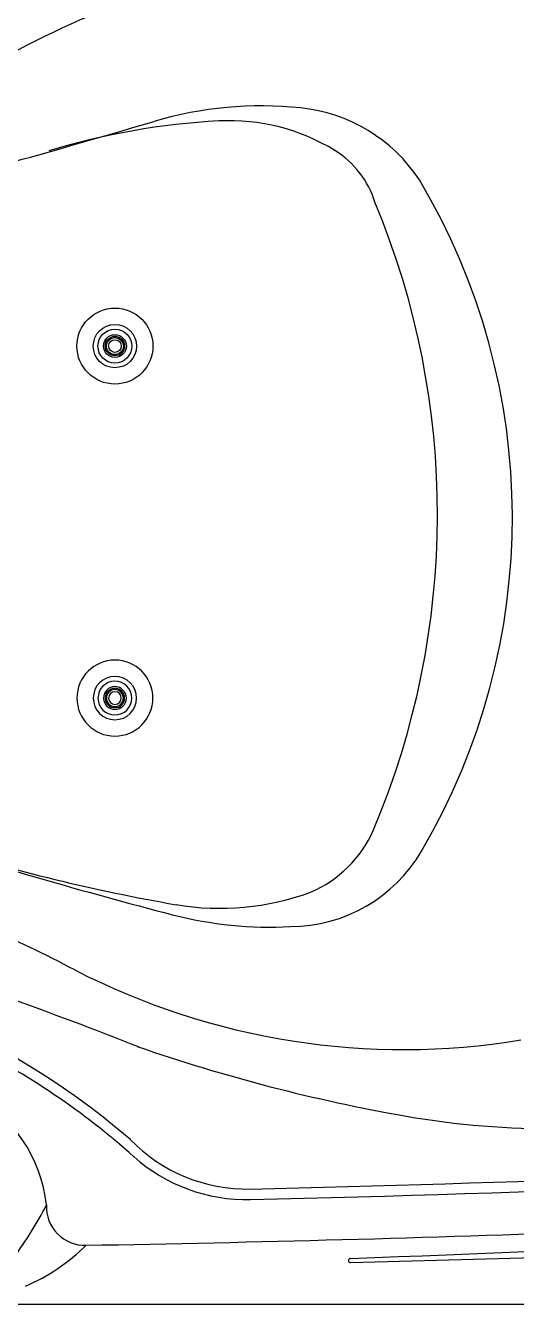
# Model space of a CAD drawing. Header units: inches. Extents: x 2 to 87, y 0 to 129.
# Drawn here: x 54.03 to 65.63, y 21.11 to 51.35 of the extents above; entities that cross this region are included whole.
import ezdxf

# ---------------------------------------------------------------- set-up
doc = ezdxf.new("R2010")
doc.units = ezdxf.units.IN
doc.header["$MEASUREMENT"] = 0
doc.layers.add('1', color=4, linetype='Continuous')

# ---------------------------------------------------------------- blocks, each defined once
blk = doc.blocks.new('DIRECTIONAL')
at = {"layer": '1'}
blk.add_circle((0, 0), 0.898, dxfattribs=at)
at = {"layer": '1', "color": 3}
for radius in [0.512, 0.27, 0.23, 0.2, 0.15]:
    blk.add_circle((0, 0), radius, dxfattribs=at)
at = {"layer": '1', "linetype": 'Continuous'}
blk.add_circle((0, 0), 0.4, dxfattribs=at)
blk = doc.blocks.new('2018 HOT SPOT STRIDE')
at = {"layer": '1', "color": 4, "linetype": 'Continuous'}
blk.add_lwpolyline([(5.9, 0, -0.414214), (0, 5.9), (0, 59.362, -0.414214), (5.9, 65.262), (78.305, 65.262, -0.414214), (84.205, 59.362), (84.205, 5.9, -0.414214), (78.305, 0)], format="xyb", close=True, dxfattribs=at)
at = {"layer": '1', "color": 3, "linetype": 'Continuous'}
for centre, radius, start, end in [((61.961, 9.907), 22.351, 104.9075, 123.7157), ((57.272, 19.364), 8.98, 84.1025, 106.4346), ((57.8, 24.48), 3.837, 33.4063, 84.1025), ((-13.59, 259.596), 241.486, 284.89605, 286.43457), ((47.611, 18.616), 15.588, 329.5596, 30.7778), ((84.95, 123.972), 118.558, 252.29419, 255.45181), ((57.943, 12.532), 3.598, 270.2535, 329.723), ((57.472, 18.092), 9.17, 255.4518, 273.0454), ((12.854, -99.121), 113.103, 68.46801, 71.84795), ((42.368, -9.819), 17.846, 48.2426, 63.5633), ((67.686, 44.566), 40.718, 250.8547, 260.104), ((48.79, 1.974), 3.418, 6.3349, 61.4296), ((64.151, 24.304), 20.15, 260.104, 270.4939), ((56.917, 6.478), 4, 228.2426, 271.3577), ((42.103, 631.529), 629.227, 271.35771, 273.2042), ((44.309, 6.403), 8.859, 323.3327, 332.7849), ((53.092, 2.305), 0.907, 177.0491, 272.1464), ((42.103, 631.529), 630.227, 271.00224, 273.2042), ((49.885, 4.663), 4.6, 293.1526, 314.7961)]:
    blk.add_arc(centre, radius, start, end, dxfattribs=at)
at = {"layer": '1', "color": 2}
for centre, radius, start, end in [((57.131, 11.271), 16.738, 92.9671, 106.9768), ((56.511, 23.226), 4.767, 58.4474, 92.9671), ((57.864, 25.429), 2.181, 17.0345, 58.4474), ((42.259, 18.686), 19.17, 337.0902, 22.6513), ((57.314, 12.358), 2.839, 293.0811, 336.4319), ((62.845, 53.177), 44.378, 252.5889, 260.1505), ((40.115, -16.006), 27.097, 61.9568, 71.9548), ((56.288, 15.582), 6.215, 260.4166, 290.1336), ((42.368, -9.819), 18.096, 49.2953, 131.3835), ((60.628, 23.015), 16.988, 242.7691, 279.3809), ((56.929, 6.564), 3.836, 223.9935, 271.1463), ((42.296, 625.149), 622.594, 271.353816, 273.048395)]:
    blk.add_arc(centre, radius, start, end, dxfattribs=at)
at = {"layer": '1', "color": 3}
for centre, radius, start, end in [((43.562, 455.918), 455.104, 271.99096, 274.26706), ((41.686, 704.552), 703.785, 271.440246, 272.952148), ((59.375, 1.039), 0.05, 92.0946, 271.3494)]:
    blk.add_arc(centre, radius, start, end, dxfattribs=at)
at = {"layer": '1', "color": 1}
blk.add_blockref('DIRECTIONAL', (53.805, 22.663), dxfattribs=at)
at = {"layer": '1', "color": 1, "xscale": -1, "rotation": 180}
blk.add_blockref('DIRECTIONAL', (53.805, 14.339), dxfattribs=at)

msp = doc.modelspace()

# ---------------------------------------------------------------- block references
msp.add_blockref('2018 HOT SPOT STRIDE', (2.333, 21.11))

doc.saveas('drawing.dxf')
